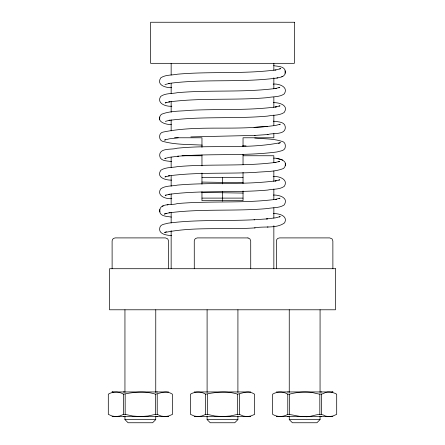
<?xml version="1.0" encoding="UTF-8"?>
<svg xmlns="http://www.w3.org/2000/svg" width="445" height="445" viewBox="0 0 445 445"><rect width="100%" height="100%" fill="white"/><g stroke="black" fill="none" stroke-linecap="round" stroke-linejoin="round"><path stroke-width="0.67" d="M123.476 414.362L123.476 394.175C118.943 391.205 112.413 391.567 108.302 394.175L108.302 414.356L112.107 416.025L115.889 416.592L119.672 416.025L123.476 414.362L125.173 414.362L132.777 416.025L140.347 416.592L147.912 416.025L155.522 414.362L157.219 414.362L161.018 416.025L164.8 416.587L168.588 416.025L172.521 414.362L172.387 394.175C166.58 390.248 161.329 392.818 155.522 394.175C145.031 390.793 133.995 392.089 123.476 394.175M125.173 414.362L125.173 394.175M155.522 414.362L155.522 394.175M124.95 416.125L124.95 419.602L128.099 422.75L152.59 422.75L155.739 419.602L155.744 416.125M155.75 392.496L155.767 309.798M157.219 414.362L157.219 394.175M205.629 414.362L205.629 394.175C201.101 391.205 194.565 391.567 190.454 394.175L190.454 414.356L194.259 416.025L198.042 416.592L201.824 416.025L205.629 414.362L207.326 414.362L214.935 416.025L222.5 416.592L230.065 416.025L237.674 414.362L239.371 414.362L243.176 416.025L246.958 416.587L250.741 416.025L254.673 414.362L254.546 394.175C248.738 390.248 243.482 392.818 237.674 394.175C227.189 390.793 216.148 392.089 205.629 394.175M207.326 414.362L207.326 394.175M237.674 414.362L237.674 394.175M207.103 416.125L207.103 419.602L210.257 422.75L234.743 422.75L237.897 419.602L237.897 416.125M237.903 392.496L237.925 309.798M239.371 414.362L239.371 394.175M287.781 414.362L287.781 394.175C283.254 391.205 276.718 391.567 272.613 394.175L272.613 414.356C277.246 417.171 283.148 417.171 287.781 414.362C293.427 414.74 298.89 416.854 304.653 416.592C311.639 417.755 318.915 411.703 325.328 416.025C327.826 416.542 330.351 416.676 332.893 416.592L276.412 416.592L277.374 416.587M289.478 414.362L289.478 394.175C296.876 392.134 304.603 391.478 312.223 392.512C316.584 393.369 321.312 395.666 325.328 392.512C329.072 391.294 333.795 392.479 336.698 394.175L336.698 414.362L332.893 416.025L329.111 416.592M319.827 414.362L319.827 394.175M289.261 416.125L289.261 419.602L292.409 422.75L316.901 422.75L320.05 419.602L320.05 416.125M320.055 392.496L320.077 309.798M321.524 414.362L321.524 394.175M171.342 217.082C167.264 216.259 159.566 216.659 159.761 210.874M159.755 210.535C159.916 202.62 172.599 205.523 177.277 203.582C210.229 200.656 243.482 203.604 276.328 199.277L275.366 199.405L280.027 198.17L279.054 198.587M164.973 84.572L169.634 83.337L168.666 83.46C204.566 78.676 241.018 82.853 276.912 78.042C280.083 77.369 285.74 76.74 285.239 72.207M285.234 71.867C285.429 66.088 277.724 66.494 273.653 65.665M171.358 124.622C165.646 124.656 155.155 121.641 161.285 114.354C170.352 110.644 180.542 111.345 190.132 110.321C218.857 108.83 247.776 110.688 276.356 106.883L275.383 107.017L280.05 105.782L279.071 106.205M273.631 158.12C279.349 158.086 289.823 161.107 283.704 168.399C274.637 172.104 264.447 171.408 254.857 172.432C226.132 173.917 197.213 172.059 168.633 175.87L169.601 175.731L164.939 176.971L165.918 176.543M166.436 231.661L164.539 232.551C194.037 226.438 224.597 229.965 254.501 227.907C264.035 225.904 276.49 228.997 284.666 222.778C288.121 215.502 278.62 213.483 273.269 213.522M278.526 143.535L280.445 142.656C246.714 149.364 211.876 144.692 177.766 148.163L176.949 148.218C172.254 150.06 159.032 147.312 159.694 155.85C160.194 161.396 167.581 160.779 171.709 161.613M166.263 213.3L164.316 214.095L169.973 212.593L169.028 212.844C201.652 208.544 234.682 211.475 267.406 208.566C272.852 207.431 279.327 208.188 284.16 204.967C289.066 197.608 278.954 194.81 273.33 195.049M278.687 161.874L279.61 161.357L274.982 162.586L275.933 162.353C243.332 166.647 210.318 163.715 177.605 166.625C172.154 167.754 165.673 167.008 160.834 170.246C155.85 177.599 166.035 180.336 171.631 180.114M166.091 194.927L165.139 195.405L169.784 194.17M278.898 87.826L279.849 87.348L275.205 88.583L276.167 88.388C243.421 92.705 210.263 89.762 177.416 92.682C172.009 93.873 165.379 93.005 160.667 96.432C156.228 103.485 166.335 106.839 171.842 106.205M166.13 102.517L165.178 102.984L169.823 101.749L168.861 101.933C201.585 97.622 234.715 100.559 267.545 97.644C272.946 96.454 279.594 97.316 284.288 93.862C288.799 86.82 278.698 83.454 273.18 84.105M278.865 180.225L279.816 179.758L275.171 180.993L276.128 180.809C243.404 185.12 210.274 182.183 177.444 185.098C172.043 186.288 165.39 185.42 160.701 188.88C156.206 195.928 166.285 199.299 171.809 198.648M279.254 216.965L280.244 216.598L275.566 217.839L266.588 218.929L267.395 218.873L254.034 219.774L254.612 219.735C225.715 221.215 196.618 219.363 167.865 223.206C165.24 224.23 161.135 223.907 159.961 227.111C157.669 234.181 166.53 235.272 171.536 235.583M165.74 158.159L164.739 158.531L169.423 157.291L178.401 156.201L177.583 156.262C210.702 153.336 244.121 156.29 277.135 151.929C279.755 150.883 283.86 151.239 285.067 148.057C285.562 145.971 285.506 143.284 283.515 141.972C274.409 138.434 264.308 139.04 254.729 138.045M279.243 124.583L280.244 124.216L275.566 125.457L266.588 126.547L254.034 127.392L267.401 126.491L266.588 126.547M165.562 139.775L164.544 140.086L169.239 138.84L178.25 137.75M275.021 70.154L280.678 68.658L279.649 68.925M165.373 121.379L170.001 120.15L169.056 120.389C201.657 116.095 234.671 119.021 267.384 116.117C272.835 114.988 279.315 115.728 284.155 112.502C289.15 105.153 278.943 102.417 273.358 102.639M276.912 78.042L277.858 77.797M281.713 76.768L282.742 76.501M162.247 206.241L163.27 205.974M167.125 204.945L168.071 204.7M275.967 69.91C243.343 74.204 210.307 71.278 177.577 74.187C172.132 75.322 165.657 74.565 160.817 77.786C155.917 85.14 166.052 87.926 171.664 87.693M267.228 134.585L268.04 134.524C272.735 132.677 285.957 135.436 285.301 126.908C284.794 121.357 277.407 121.969 273.28 121.135M168.827 194.365C201.574 190.048 234.726 192.991 267.573 190.071C272.974 188.88 279.61 189.748 284.316 186.321C288.755 179.268 278.665 175.897 273.147 176.537M190.844 136.899L255.08 135.402M254.501 227.907L255.08 227.868M267.234 227.045L268.04 226.989M254.495 135.441L268.04 134.524M254.618 127.353C224.18 129.434 193.069 125.863 163.042 132.098C161.279 132.41 159.85 133.939 159.699 135.731C159.399 137.911 160.094 140.52 162.425 141.249C175.347 144.942 189.042 144.319 202.336 145.131M174.562 137.778L201.963 137.778L201.963 147.384M182.038 155.75L201.963 155.75M243.037 155.75L273.836 155.75L273.847 162.681M201.963 177.572L243.037 177.572M201.963 198.108L243.037 198.108M247.976 237.925L249.94 238.943L250.713 240.984L250.735 268.713M113.069 391.945L112.107 391.945L168.588 391.945M123.404 391.945L123.977 391.945M156.712 391.945L157.291 391.945M287.709 391.945L288.288 391.945M321.023 391.945L321.596 391.945M331.931 391.945L332.893 391.945L276.412 391.945M194.259 391.945L250.741 391.945M287.781 394.175L289.478 394.175M115.889 416.587L112.107 416.592L168.588 416.592L167.626 416.592M123.404 416.592L123.977 416.587M156.712 416.592L157.291 416.592M287.709 416.592L288.288 416.592M321.023 416.592L321.596 416.592M194.259 416.592L250.741 416.592M124.95 419.602L155.739 419.602M207.103 419.602L237.897 419.602M289.261 419.602L320.05 419.602M242.581 145.749L246.052 145.871M243.131 182.734L201.813 182.072M243.165 193.08L201.869 192.418M248.004 237.925L197.341 237.903L195.594 238.448L194.615 239.555L194.259 240.984L194.281 268.713M282.747 160.061L276.918 158.52M285.256 163.265L285.262 164.322M285.256 164.672L285.262 165.729M159.722 117.024L159.727 118.081M159.722 118.431L159.727 119.488M332.888 268.713L332.866 240.984L332.092 238.943L329.762 237.903L279.493 237.903L277.747 238.448L276.768 239.555L276.417 240.984L276.434 268.713M168.583 268.713L168.56 240.984L167.782 238.943L165.451 237.903L115.188 237.903L113.436 238.448L112.463 239.555L112.107 240.984L112.123 268.713M289.25 309.798L289.256 392.496M285.239 70.805L285.234 73.275M273.847 63.329L273.847 70.221M273.847 77.803L273.847 88.833M273.847 97.105L273.847 107.445M273.847 115.027L273.847 125.368M273.847 133.645L273.847 137.778L243.037 137.778L243.037 146.7M273.847 170.997L273.847 181.393M273.847 189.014L273.847 199.41M273.847 207.726L273.847 218.122M273.847 225.743L273.847 268.713M243.037 154.243L243.037 164.733M243.037 172.337L243.037 183.529M243.037 191L243.037 200.678L201.963 200.678L201.963 191.695M222.494 177.638L222.494 183.88M222.494 191.5L222.494 201.201M207.097 309.798L207.103 392.496M201.963 154.932L201.963 165.907M201.963 173.033L201.963 184.224M171.153 63.329L171.153 75.044M171.153 83.321L171.153 93.661M171.153 101.243L171.153 112.274M171.153 119.855L171.153 130.886M171.153 157.135L171.153 167.531M171.153 175.847L171.153 186.244M171.153 193.864L171.153 204.261M171.153 212.577L171.153 222.973M171.153 230.593L171.153 268.713M159.761 209.467L159.755 211.942M124.945 309.798L124.95 392.496M294.373 22.25L150.627 22.25L150.616 63.329L294.373 63.329L294.384 22.25M335.463 268.713L109.537 268.713L109.537 309.787L335.463 309.787L335.463 268.713"/></g></svg>
